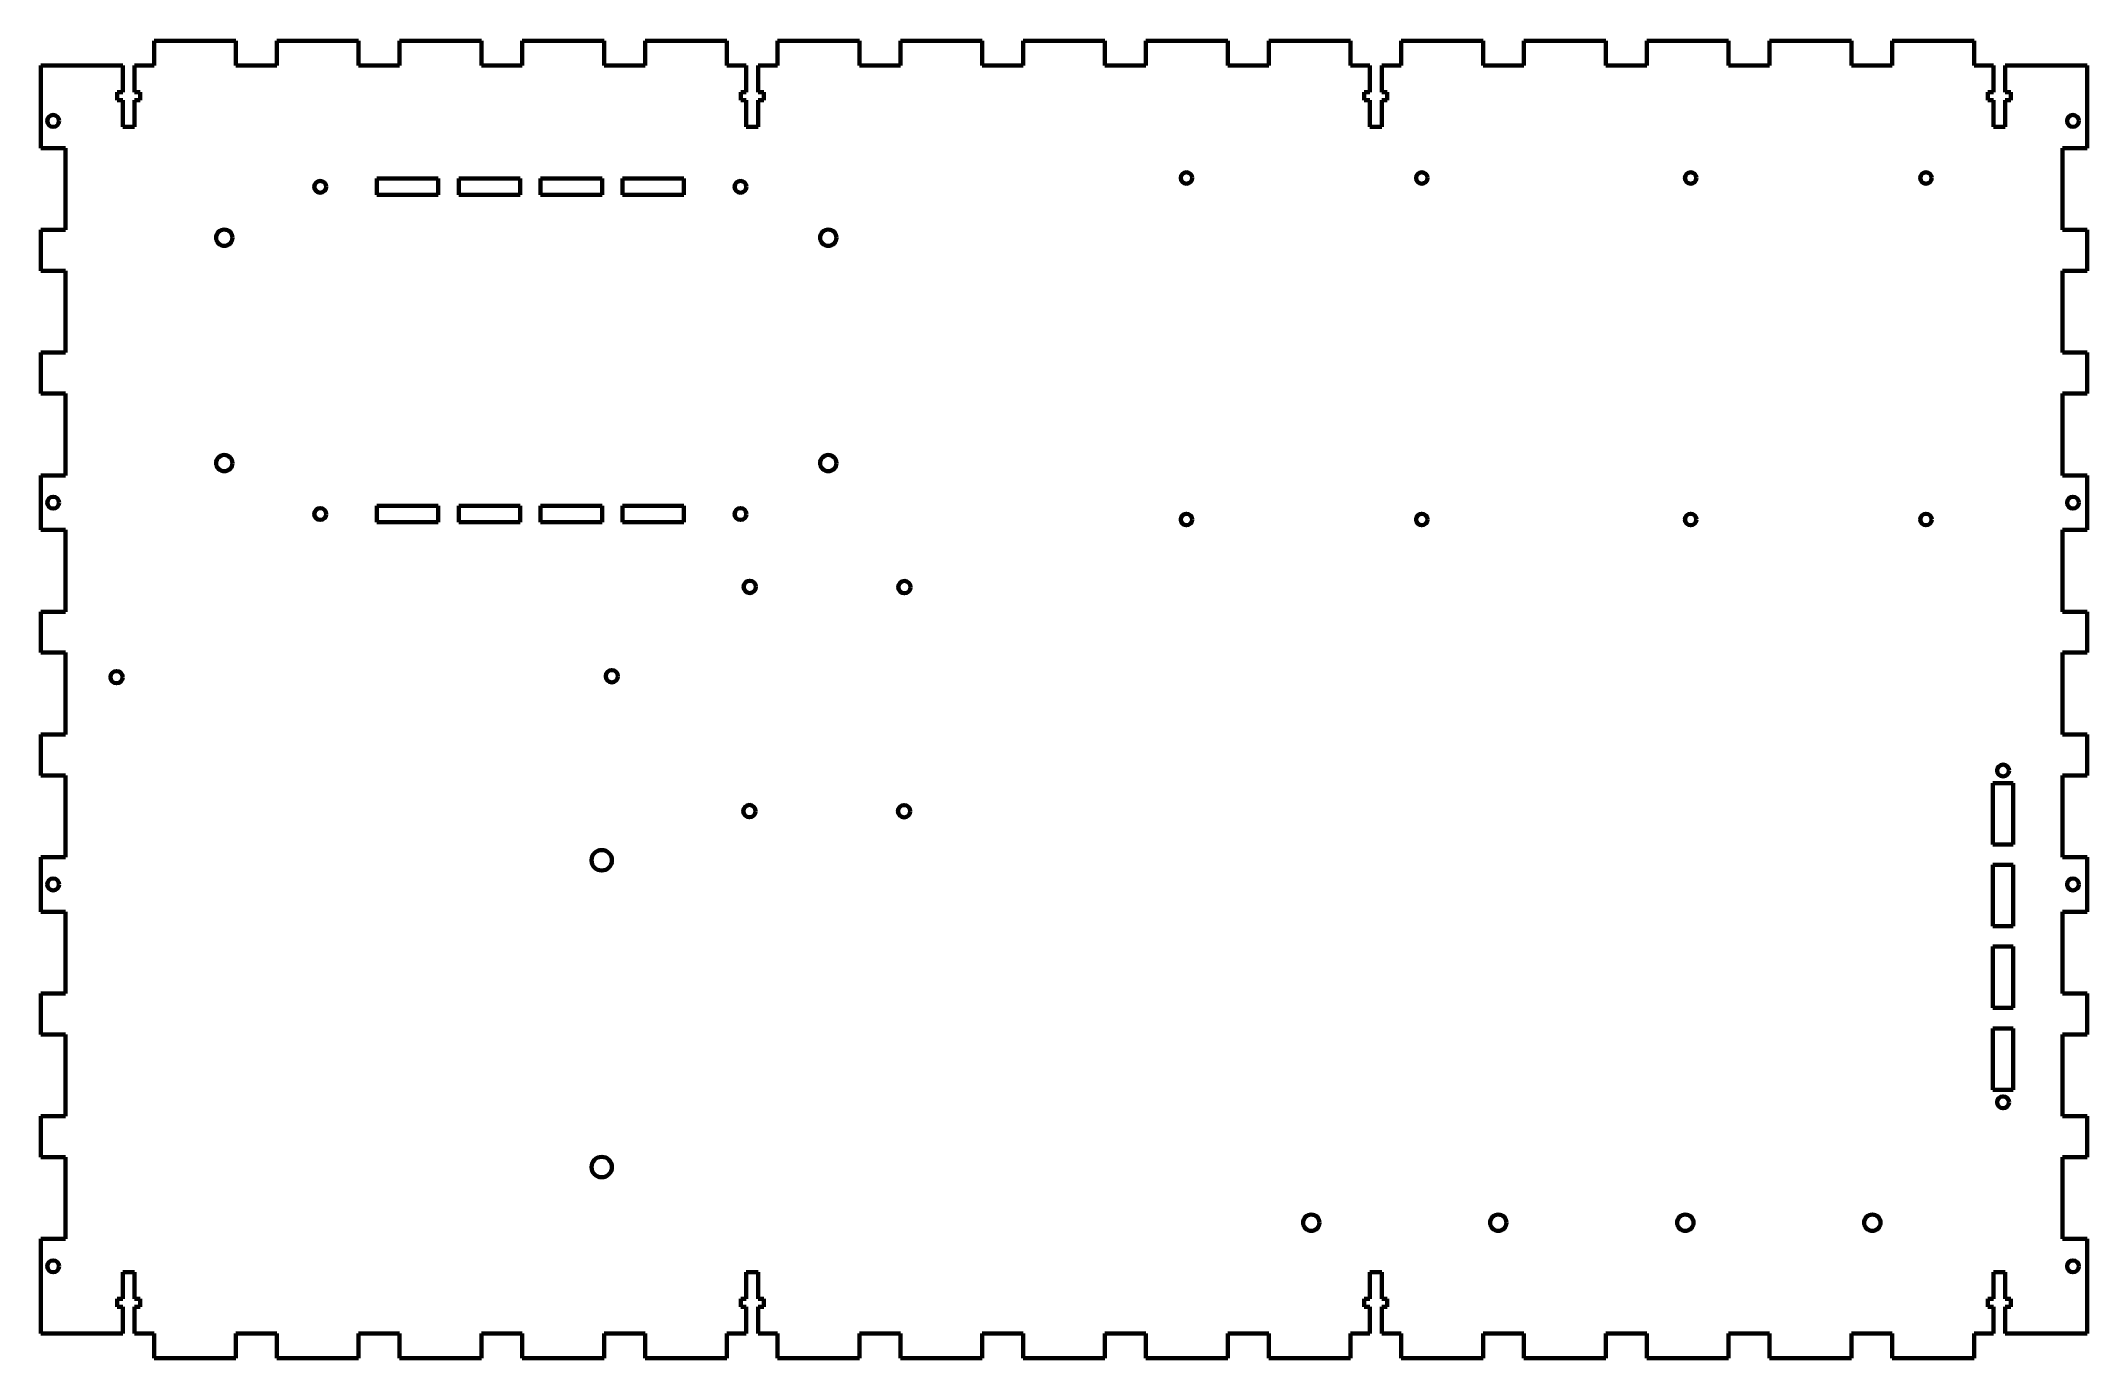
# Model space of a CAD drawing. Header units: millimetres. Extents: x -260 to 240, y -162 to 160.
import ezdxf

# ---------------------------------------------------------------- set-up
doc = ezdxf.new("R2010")
doc.units = ezdxf.units.MM
doc.linetypes.add('K5LT_BASIC', pattern=[0])

msp = doc.modelspace()

# ---------------------------------------------------------------- linework, layer by layer
at = {"color": 150, "linetype": 'K5LT_BASIC', "lineweight": 60, "true_color": 0x0080ff}
for p, q in [((-232.38, 159.54), (-212.38, 159.54)), ((-232.38, 153.54), (-232.38, 159.54)), ((-212.38, 159.54), (-212.38, 153.54)), ((-202.38, 159.54), (-182.38, 159.54)), ((-202.38, 153.54), (-202.38, 159.54)), ((-182.38, 159.54), (-182.38, 153.54)), ((-172.38, 159.54), (-152.38, 159.54)), ((-172.38, 153.54), (-172.38, 159.54)), ((-152.38, 159.54), (-152.38, 153.54)), ((-142.38, 159.54), (-122.38, 159.54)), ((-142.38, 153.54), (-142.38, 159.54)), ((-122.38, 159.54), (-122.38, 153.54)), ((-112.38, 153.54), (-112.38, 159.54)), ((-112.38, 159.54), (-92.38, 159.54)), ((-92.38, 159.54), (-92.38, 153.54)), ((-80, 153.54), (-80, 159.54)), ((-80, 159.54), (-60, 159.54)), ((-60, 159.54), (-60, 153.54)), ((-50, 153.54), (-50, 159.54)), ((-50, 159.54), (-30, 159.54)), ((-30, 159.54), (-30, 153.54)), ((-20, 159.54), (0, 159.54)), ((-20, 153.54), (-20, 159.54)), ((0, 159.54), (0, 153.54)), ((10, 153.54), (10, 159.54)), ((10, 159.54), (30, 159.54)), ((30, 159.54), (30, 153.54)), ((40, 159.54), (60, 159.54)), ((40, 153.54), (40, 159.54)), ((60, 159.54), (60, 153.54)), ((72.38, 159.54), (92.38, 159.54)), ((72.38, 153.54), (72.38, 159.54)), ((92.38, 159.54), (92.38, 153.54)), ((102.38, 159.54), (122.38, 159.54)), ((102.38, 153.54), (102.38, 159.54)), ((122.38, 159.54), (122.38, 153.54)), ((132.38, 159.54), (152.38, 159.54)), ((132.38, 153.54), (132.38, 159.54)), ((152.38, 159.54), (152.38, 153.54)), ((162.38, 153.54), (162.38, 159.54)), ((162.38, 159.54), (182.38, 159.54)), ((182.38, 159.54), (182.38, 153.54)), ((192.38, 159.54), (212.38, 159.54)), ((192.38, 153.54), (192.38, 159.54)), ((212.38, 159.54), (212.38, 153.54)), ((-260.02, 153.54), (-260.02, 133.34)), ((-240.01, 153.54), (-260.02, 153.54)), ((-240.01, 147.04), (-240.01, 153.54)), ((-232.38, 153.54), (-237.12, 153.54)), ((-237.12, 153.54), (-237.12, 147.04)), ((-202.38, 153.54), (-212.38, 153.54)), ((-172.38, 153.54), (-182.38, 153.54)), ((-142.38, 153.54), (-152.38, 153.54)), ((-112.38, 153.54), (-122.38, 153.54)), ((-87.65, 153.54), (-92.38, 153.54)), ((-87.65, 147.04), (-87.65, 153.54)), ((-84.75, 153.54), (-84.75, 147.04)), ((-80, 153.54), (-84.75, 153.54)), ((-50, 153.54), (-60, 153.54)), ((-20, 153.54), (-30, 153.54)), ((10, 153.54), (0, 153.54)), ((40, 153.54), (30, 153.54)), ((64.72, 153.54), (60, 153.54)), ((64.72, 147.04), (64.72, 153.54)), ((72.38, 153.54), (67.62, 153.54)), ((67.62, 153.54), (67.62, 147.04)), ((102.38, 153.54), (92.38, 153.54)), ((132.38, 153.54), (122.38, 153.54)), ((162.38, 153.54), (152.38, 153.54)), ((192.38, 153.54), (182.38, 153.54)), ((217.08, 153.54), (212.38, 153.54)), ((217.08, 147.04), (217.08, 153.54)), ((239.98, 153.54), (219.98, 153.54)), ((219.98, 153.54), (219.98, 147.04)), ((239.98, 133.34), (239.98, 153.54)), ((-241.37, 145.04), (-241.37, 147.04)), ((-241.37, 147.04), (-240.01, 147.04)), ((-240.01, 145.04), (-241.37, 145.04)), ((-240.01, 138.54), (-240.01, 145.04)), ((-237.12, 147.04), (-235.76, 147.04)), ((-237.12, 145.04), (-237.12, 138.54)), ((-235.76, 145.04), (-237.12, 145.04)), ((-235.76, 147.04), (-235.76, 145.04)), ((-89, 145.04), (-89, 147.04)), ((-89, 147.04), (-87.65, 147.04)), ((-87.65, 145.04), (-89, 145.04)), ((-87.65, 138.54), (-87.65, 145.04)), ((-84.75, 147.04), (-83.4, 147.04)), ((-84.75, 145.04), (-84.75, 138.54)), ((-83.4, 145.04), (-84.75, 145.04)), ((-83.4, 147.04), (-83.4, 145.04)), ((63.37, 147.04), (64.72, 147.04)), ((63.37, 145.04), (63.37, 147.04)), ((64.72, 145.04), (63.37, 145.04)), ((64.72, 138.54), (64.72, 145.04)), ((67.62, 147.04), (68.97, 147.04)), ((67.62, 145.04), (67.62, 138.54)), ((68.97, 145.04), (67.62, 145.04)), ((68.97, 147.04), (68.97, 145.04)), ((215.73, 145.04), (215.73, 147.04)), ((215.73, 147.04), (217.08, 147.04)), ((217.08, 145.04), (215.73, 145.04)), ((217.08, 138.54), (217.08, 145.04)), ((219.98, 147.04), (221.33, 147.04)), ((221.33, 145.04), (219.98, 145.04)), ((219.98, 145.04), (219.98, 138.54)), ((221.33, 147.04), (221.33, 145.04)), ((-237.12, 138.54), (-240.01, 138.54)), ((-84.75, 138.54), (-87.65, 138.54)), ((67.62, 138.54), (64.72, 138.54)), ((219.98, 138.54), (217.08, 138.54)), ((-254.02, 133.34), (-260.02, 133.34)), ((-254.02, 113.34), (-254.02, 133.34)), ((239.98, 133.34), (233.98, 133.34)), ((233.98, 133.34), (233.98, 113.34)), ((-162.91, 125.88), (-177.91, 125.88)), ((-177.91, 125.88), (-177.91, 121.88)), ((-162.91, 121.88), (-162.91, 125.88)), ((-142.91, 125.88), (-157.91, 125.88)), ((-157.91, 125.88), (-157.91, 121.88)), ((-142.91, 121.88), (-142.91, 125.88)), ((-137.91, 125.88), (-137.91, 121.88)), ((-122.91, 125.88), (-137.91, 125.88)), ((-122.91, 121.88), (-122.91, 125.88)), ((-117.91, 125.88), (-117.91, 121.88)), ((-102.91, 125.88), (-117.91, 125.88)), ((-102.91, 121.88), (-102.91, 125.88)), ((-177.91, 121.88), (-162.91, 121.88)), ((-157.91, 121.88), (-142.91, 121.88)), ((-137.91, 121.88), (-122.91, 121.88)), ((-117.91, 121.88), (-102.91, 121.88)), ((-260.02, 113.34), (-260.02, 103.34)), ((-260.02, 113.34), (-254.02, 113.34)), ((233.98, 113.34), (239.98, 113.34)), ((239.98, 103.34), (239.98, 113.34)), ((-254.02, 103.34), (-260.02, 103.34)), ((-254.02, 83.34), (-254.02, 103.34)), ((233.98, 103.34), (233.98, 83.34)), ((239.98, 103.34), (233.98, 103.34)), ((-260.02, 83.34), (-260.02, 73.34)), ((-260.02, 83.34), (-254.02, 83.34)), ((233.98, 83.34), (239.98, 83.34)), ((239.98, 73.34), (239.98, 83.34)), ((-254.02, 73.34), (-260.02, 73.34)), ((-254.02, 53.34), (-254.02, 73.34)), ((239.98, 73.34), (233.98, 73.34)), ((233.98, 73.34), (233.98, 53.34)), ((-260.02, 53.34), (-260.02, 40)), ((-260.02, 53.34), (-254.02, 53.34)), ((233.98, 53.34), (239.98, 53.34)), ((239.98, 40), (239.98, 53.34)), ((-162.91, 45.88), (-177.91, 45.88)), ((-177.91, 45.88), (-177.91, 41.88)), ((-162.91, 41.88), (-162.91, 45.88)), ((-142.91, 45.88), (-157.91, 45.88)), ((-157.91, 45.88), (-157.91, 41.88)), ((-142.91, 41.88), (-142.91, 45.88)), ((-137.91, 45.88), (-137.91, 41.88)), ((-122.91, 45.88), (-137.91, 45.88)), ((-122.91, 41.88), (-122.91, 45.88)), ((-102.91, 45.88), (-117.91, 45.88)), ((-117.91, 45.88), (-117.91, 41.88)), ((-102.91, 41.88), (-102.91, 45.88)), ((-254.02, 40), (-260.02, 40)), ((-254.02, 20), (-254.02, 40)), ((-177.91, 41.88), (-162.91, 41.88)), ((-157.91, 41.88), (-142.91, 41.88)), ((-137.91, 41.88), (-122.91, 41.88)), ((-117.91, 41.88), (-102.91, 41.88)), ((239.98, 40), (233.98, 40)), ((233.98, 40), (233.98, 20)), ((-260.02, 20), (-260.02, 10)), ((-260.02, 20), (-254.02, 20)), ((233.98, 20), (239.98, 20)), ((239.98, 10), (239.98, 20)), ((-254.02, 10), (-260.02, 10)), ((-254.02, -10), (-254.02, 10)), ((239.98, 10), (233.98, 10)), ((233.98, 10), (233.98, -10)), ((-260.02, -10), (-260.02, -20)), ((-260.02, -10), (-254.02, -10)), ((233.98, -10), (239.98, -10)), ((239.98, -20), (239.98, -10)), ((-254.02, -20), (-260.02, -20)), ((-254.02, -40), (-254.02, -20)), ((233.98, -20), (233.98, -40)), ((239.98, -20), (233.98, -20)), ((221.96, -21.87), (216.96, -21.87)), ((216.96, -21.87), (216.96, -36.87)), ((221.96, -36.87), (221.96, -21.87)), ((-260.02, -40), (-260.02, -53.34)), ((-260.02, -40), (-254.02, -40)), ((216.96, -36.87), (221.96, -36.87)), ((233.98, -40), (239.98, -40)), ((216.96, -41.87), (216.96, -56.87)), ((221.96, -41.87), (216.96, -41.87)), ((221.96, -56.87), (221.96, -41.87)), ((239.98, -53.34), (239.98, -40)), ((-254.02, -53.34), (-260.02, -53.34)), ((-254.02, -73.34), (-254.02, -53.34)), ((239.98, -53.34), (233.98, -53.34)), ((233.98, -53.34), (233.98, -73.34)), ((216.96, -56.87), (221.96, -56.87)), ((216.96, -61.87), (216.96, -76.87)), ((221.96, -61.87), (216.96, -61.87)), ((221.96, -76.87), (221.96, -61.87)), ((-260.02, -73.34), (-260.02, -83.34)), ((-260.02, -73.34), (-254.02, -73.34)), ((233.98, -73.34), (239.98, -73.34)), ((239.98, -83.34), (239.98, -73.34)), ((216.96, -76.87), (221.96, -76.87)), ((-254.02, -83.34), (-260.02, -83.34)), ((-254.02, -103.34), (-254.02, -83.34)), ((221.96, -81.87), (216.96, -81.87)), ((216.96, -81.87), (216.96, -96.87)), ((221.96, -96.87), (221.96, -81.87)), ((233.98, -83.34), (233.98, -103.34)), ((239.98, -83.34), (233.98, -83.34)), ((216.96, -96.87), (221.96, -96.87)), ((-260.02, -103.34), (-260.02, -113.34)), ((-260.02, -103.34), (-254.02, -103.34)), ((233.98, -103.34), (239.98, -103.34)), ((239.98, -113.34), (239.98, -103.34)), ((-254.02, -113.34), (-260.02, -113.34)), ((-254.02, -133.34), (-254.02, -113.34)), ((239.98, -113.34), (233.98, -113.34)), ((233.98, -113.34), (233.98, -133.34)), ((-260.02, -133.34), (-260.02, -156.46)), ((-260.02, -133.34), (-254.02, -133.34)), ((233.98, -133.34), (239.98, -133.34)), ((239.98, -156.46), (239.98, -133.34)), ((-240.01, -141.46), (-237.12, -141.46)), ((-240.01, -147.96), (-240.01, -141.46)), ((-237.12, -141.46), (-237.12, -147.96)), ((-87.65, -147.96), (-87.65, -141.46)), ((-87.65, -141.46), (-84.75, -141.46)), ((-84.75, -141.46), (-84.75, -147.96)), ((64.72, -147.96), (64.72, -141.46)), ((64.72, -141.46), (67.62, -141.46)), ((67.62, -141.46), (67.62, -147.96)), ((217.08, -141.46), (219.98, -141.46)), ((217.08, -147.96), (217.08, -141.46)), ((219.98, -141.46), (219.98, -147.96)), ((-241.37, -149.96), (-241.37, -147.96)), ((-241.37, -147.96), (-240.01, -147.96)), ((-240.01, -149.96), (-241.37, -149.96)), ((-240.01, -156.46), (-240.01, -149.96)), ((-237.12, -147.96), (-235.76, -147.96)), ((-235.76, -149.96), (-237.12, -149.96)), ((-237.12, -149.96), (-237.12, -156.46)), ((-235.76, -147.96), (-235.76, -149.96)), ((-89, -149.96), (-89, -147.96)), ((-89, -147.96), (-87.65, -147.96)), ((-87.65, -149.96), (-89, -149.96)), ((-87.65, -156.46), (-87.65, -149.96)), ((-84.75, -147.96), (-83.4, -147.96)), ((-83.4, -149.96), (-84.75, -149.96)), ((-84.75, -149.96), (-84.75, -156.46)), ((-83.4, -147.96), (-83.4, -149.96)), ((63.37, -147.96), (64.72, -147.96)), ((63.37, -149.96), (63.37, -147.96)), ((64.72, -149.96), (63.37, -149.96)), ((64.72, -156.46), (64.72, -149.96)), ((67.62, -147.96), (68.97, -147.96)), ((67.62, -149.96), (67.62, -156.46)), ((68.97, -149.96), (67.62, -149.96)), ((68.97, -147.96), (68.97, -149.96)), ((215.73, -149.96), (215.73, -147.96)), ((215.73, -147.96), (217.08, -147.96)), ((217.08, -149.96), (215.73, -149.96)), ((217.08, -156.46), (217.08, -149.96)), ((219.98, -147.96), (221.33, -147.96)), ((219.98, -149.96), (219.98, -156.46)), ((221.33, -149.96), (219.98, -149.96)), ((221.33, -147.96), (221.33, -149.96)), ((-260.02, -156.46), (-240.01, -156.46)), ((-237.12, -156.46), (-232.38, -156.46)), ((-232.38, -156.46), (-232.38, -162.46)), ((-212.38, -156.46), (-202.38, -156.46)), ((-212.38, -162.46), (-212.38, -156.46)), ((-202.38, -156.46), (-202.38, -162.46)), ((-182.38, -156.46), (-172.38, -156.46)), ((-182.38, -162.46), (-182.38, -156.46)), ((-172.38, -156.46), (-172.38, -162.46)), ((-152.38, -156.46), (-142.38, -156.46)), ((-152.38, -162.46), (-152.38, -156.46)), ((-142.38, -156.46), (-142.38, -162.46)), ((-122.38, -156.46), (-112.38, -156.46)), ((-122.38, -162.46), (-122.38, -156.46)), ((-112.38, -156.46), (-112.38, -162.46)), ((-92.38, -156.46), (-87.65, -156.46)), ((-92.38, -162.46), (-92.38, -156.46)), ((-84.75, -156.46), (-80, -156.46)), ((-80, -156.46), (-80, -162.46)), ((-60, -156.46), (-50, -156.46)), ((-60, -162.46), (-60, -156.46)), ((-50, -156.46), (-50, -162.46)), ((-30, -156.46), (-20, -156.46)), ((-30, -162.46), (-30, -156.46)), ((-20, -156.46), (-20, -162.46)), ((0, -156.46), (10, -156.46)), ((0, -162.46), (0, -156.46)), ((10, -156.46), (10, -162.46)), ((30, -156.46), (40, -156.46)), ((30, -162.46), (30, -156.46)), ((40, -156.46), (40, -162.46)), ((60, -156.46), (64.72, -156.46)), ((60, -162.46), (60, -156.46)), ((67.62, -156.46), (72.38, -156.46)), ((72.38, -156.46), (72.38, -162.46)), ((92.38, -156.46), (102.38, -156.46)), ((92.38, -162.46), (92.38, -156.46)), ((102.38, -156.46), (102.38, -162.46)), ((122.38, -156.46), (132.38, -156.46)), ((122.38, -162.46), (122.38, -156.46)), ((132.38, -156.46), (132.38, -162.46)), ((152.38, -156.46), (162.38, -156.46)), ((152.38, -162.46), (152.38, -156.46)), ((162.38, -156.46), (162.38, -162.46)), ((182.38, -156.46), (192.38, -156.46)), ((182.38, -162.46), (182.38, -156.46)), ((192.38, -156.46), (192.38, -162.46)), ((212.38, -156.46), (217.08, -156.46)), ((212.38, -162.46), (212.38, -156.46)), ((219.98, -156.46), (239.98, -156.46)), ((-232.38, -162.46), (-212.38, -162.46)), ((-202.38, -162.46), (-182.38, -162.46)), ((-172.38, -162.46), (-152.38, -162.46)), ((-142.38, -162.46), (-122.38, -162.46)), ((-112.38, -162.46), (-92.38, -162.46)), ((-80, -162.46), (-60, -162.46)), ((-50, -162.46), (-30, -162.46)), ((-20, -162.46), (0, -162.46)), ((10, -162.46), (30, -162.46)), ((40, -162.46), (60, -162.46)), ((72.38, -162.46), (92.38, -162.46)), ((102.38, -162.46), (122.38, -162.46)), ((132.38, -162.46), (152.38, -162.46)), ((162.38, -162.46), (182.38, -162.46)), ((192.38, -162.46), (212.38, -162.46))]:
    msp.add_line(p, q, dxfattribs=at)
for centre, radius in [((-257.02, 139.99), 1.45), ((236.53, 139.99), 1.45), ((-191.76, 123.88), 1.45), ((-89.06, 123.88), 1.45), ((19.9, 126.04), 1.4), ((77.4, 126.04), 1.4), ((143.12, 126.04), 1.4), ((200.62, 126.04), 1.4), ((-215.21, 111.43), 2), ((-67.61, 111.43), 2), ((-215.21, 56.33), 2), ((-67.61, 56.33), 2), ((-257.02, 46.66), 1.45), ((-191.76, 43.88), 1.45), ((-89.06, 43.88), 1.45), ((236.53, 46.66), 1.45), ((19.9, 42.54), 1.4), ((77.4, 42.54), 1.4), ((143.12, 42.54), 1.4), ((200.62, 42.54), 1.4), ((-86.82, 26.07), 1.5), ((-49.02, 26.03), 1.5), ((-241.51, 4), 1.5), ((-120.51, 4.24), 1.5), ((219.46, -18.82), 1.45), ((-86.89, -28.73), 1.5), ((-49.09, -28.77), 1.5), ((-122.98, -40.76), 2.5), ((-257.02, -46.67), 1.45), ((236.53, -46.67), 1.45), ((219.46, -99.92), 1.45), ((-122.98, -115.76), 2.5), ((50.41, -129.37), 2), ((96.11, -129.37), 2), ((141.81, -129.37), 2), ((187.51, -129.37), 2), ((-257.02, -140.01), 1.45), ((236.53, -140.01), 1.45)]:
    msp.add_circle(centre, radius, dxfattribs=at)

doc.saveas('drawing.dxf')
